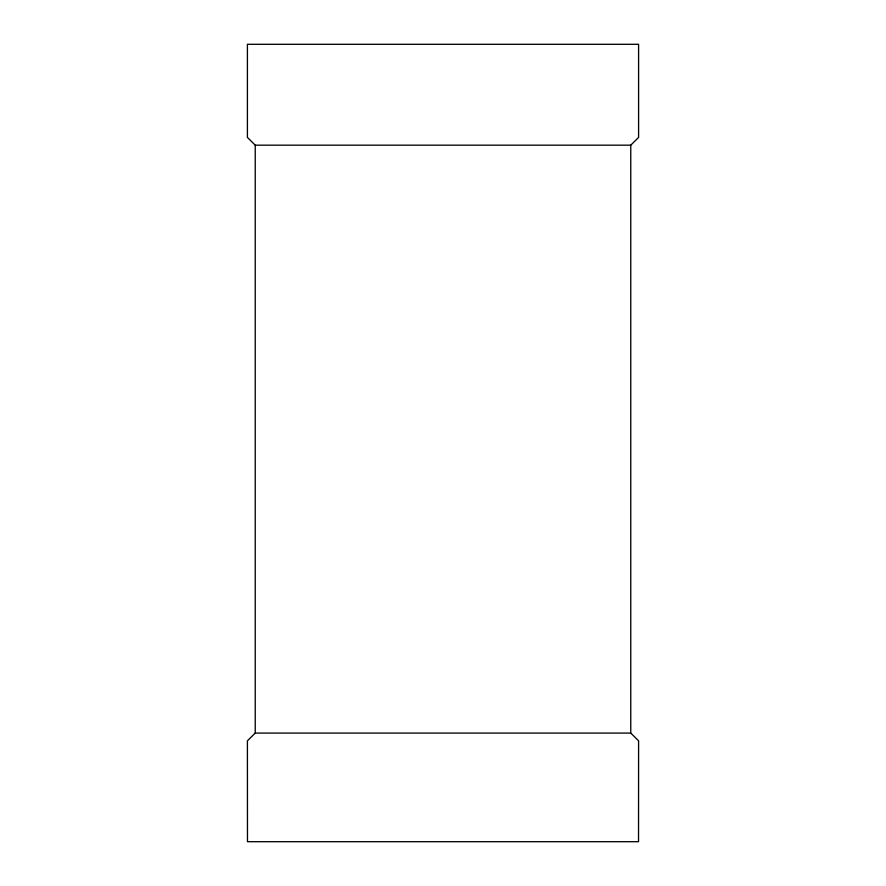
<?xml version="1.0" encoding="UTF-8"?>
<svg xmlns="http://www.w3.org/2000/svg" width="886" height="886" viewBox="0 0 886 886"><rect width="100%" height="100%" fill="white"/><g stroke="black" fill="none" stroke-linecap="round" stroke-linejoin="round"><path stroke-width="1.33" d="M630.766 145.171L638.596 137.408L638.596 44.3L247.404 44.3L247.404 137.408L255.234 145.171L630.766 145.171L630.766 733.076L638.596 740.829L638.529 841.7L247.471 841.7L247.404 740.829L255.234 733.076L630.766 733.076M255.234 145.171L255.234 733.076"/></g></svg>
